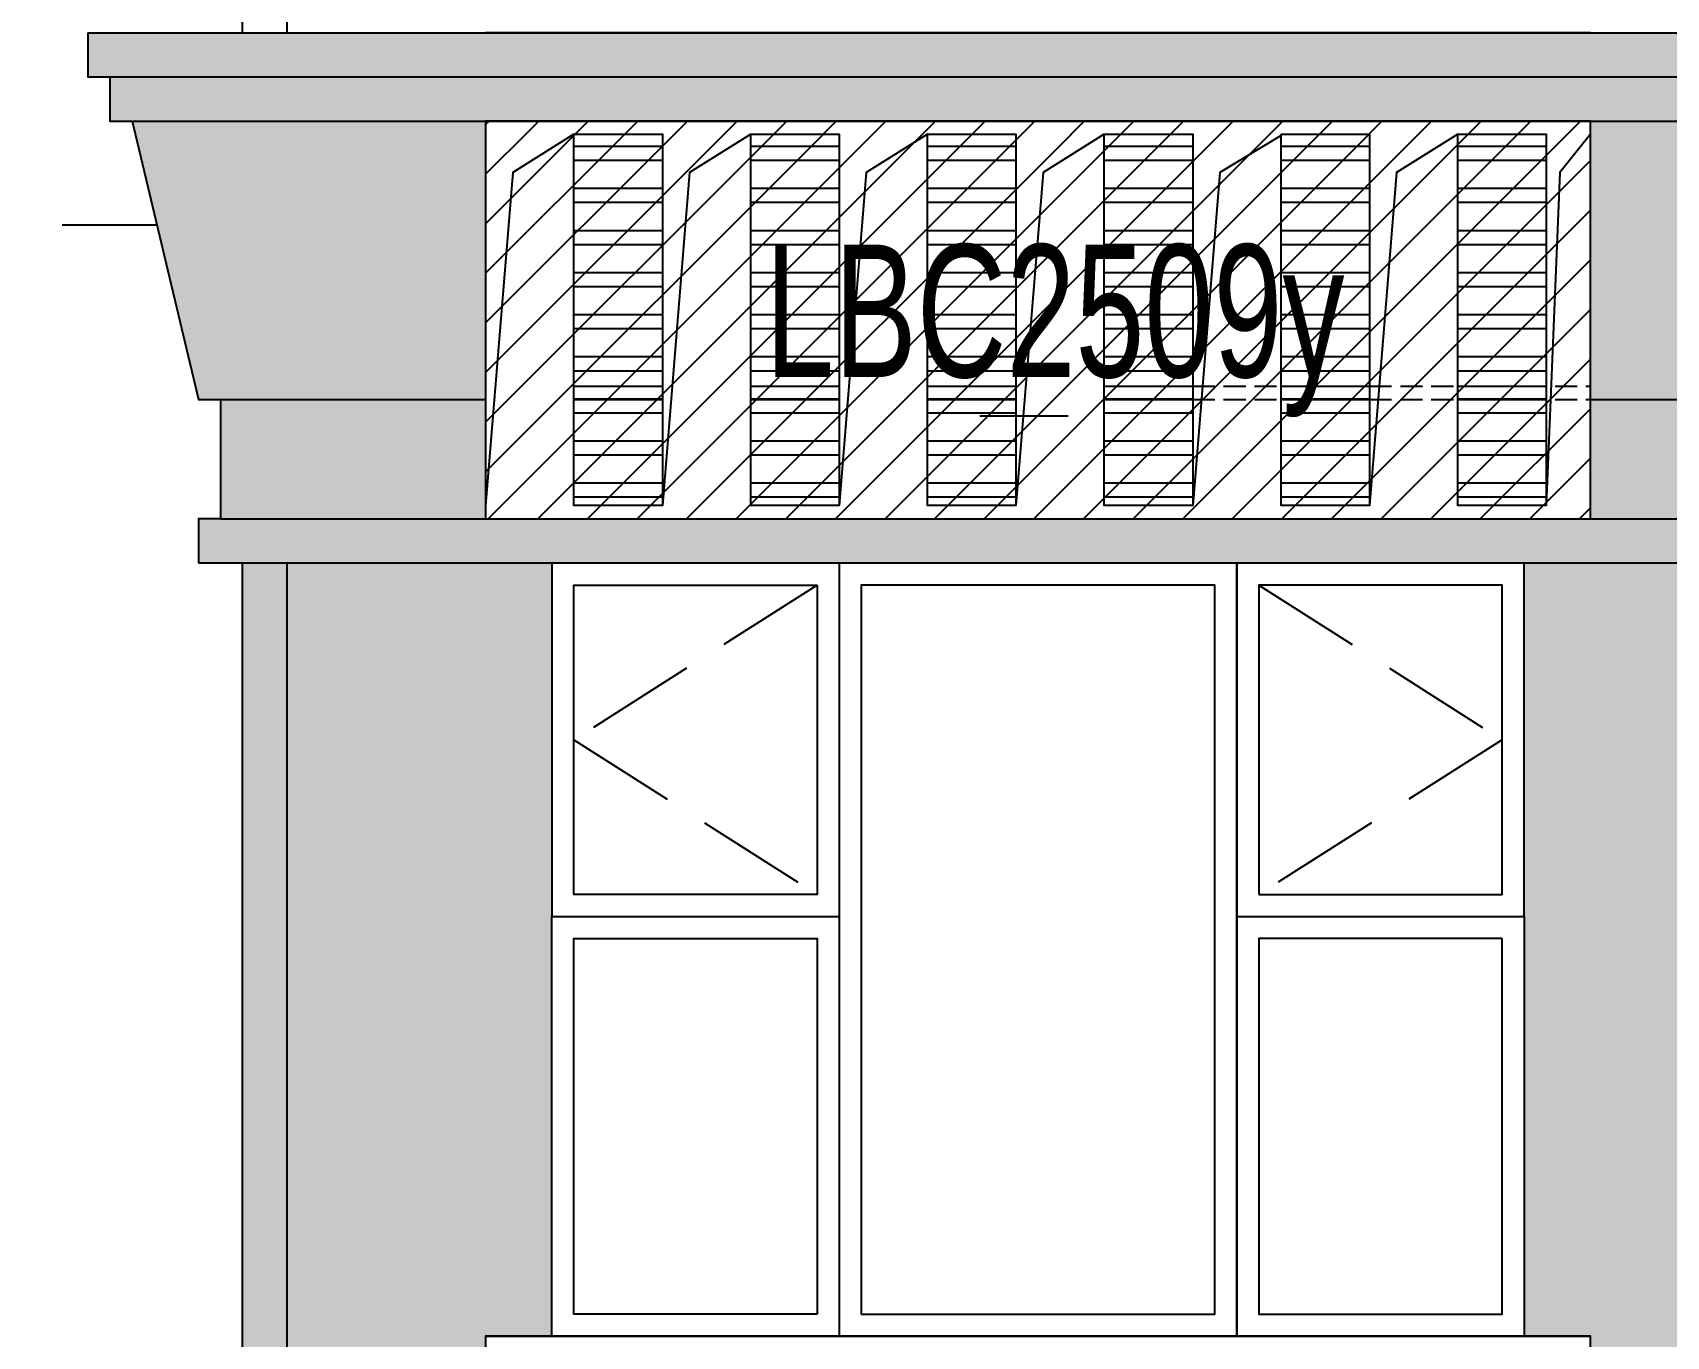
# Model space of a CAD drawing. Extents: x -12446 to 284554, y -295110 to 165007.
# Drawn here: x 57827 to 61523, y -252019 to -249069 of the extents above; entities that cross this region are included whole.
import ezdxf
from ezdxf.enums import TextEntityAlignment as Align

# ---------------------------------------------------------------- set-up
doc = ezdxf.new("R2010")
doc.units = 0
doc.header["$LTSCALE"] = 1000
for name, pattern in [('AX-14-E$0$AX-85-M02$0$DASH', [0.35, 0.25, -0.1]), ('AX-14-E$0$DASH', [0.35, 0.25, -0.1]), ('AX-14-E$0$DOTE', [2.42, 2, -0.2, 0.02, -0.2])]:
    doc.linetypes.add(name, pattern=pattern)
doc.layers.get('0').update_dxf_attribs({"linetype": 'CONTINUOUS'})
doc.layers.get('Defpoints').update_dxf_attribs({"linetype": 'CONTINUOUS'})
for name, color, linetype in [('A-Anno-Note', 241, 'CONTINUOUS'), ('AX-14-comp-tc$0$AX-T-LMCZ-Z$1$AX-13-E01-E03$0$家具与填充', 251, 'CONTINUOUS'), ('AX-14-E$0$A-Detl-Fine', 152, 'CONTINUOUS'), ('AX-14-E$0$A-Detl-Medm', 40, 'CONTINUOUS'), ('AX-14-E$0$A-Detl-Patt', 8, 'CONTINUOUS'), ('AX-14-E$0$A-Detl-Thin', 131, 'CONTINUOUS'), ('AX-14-E$0$A-Wind-Iden', 11, 'CONTINUOUS')]:
    doc.layers.add(name, color=color, linetype=linetype)
doc.layers.add('AX-14-E$0$A-Grid', color=222, linetype='AX-14-E$0$DOTE', plot=False)
doc.styles.add('AX-14-E$0$_TCH_DIM', font='JZFZ_ENA', dxfattribs={"width": 0.7, "bigfont": 'JZFZ_CNB'})
pattern_1 = [(180, (-143461.3, -158203.84), (-7e-15, -95.25), []), (180, (-143493.05, -158172.09), (-7e-15, -95.25), [])]

# ---------------------------------------------------------------- blocks, each defined once
blk = doc.blocks.new('AX-14-E$0$A$C1980769A')
at = {"layer": 'AX-14-E$0$A-Detl-Patt'}
h = blk.add_hatch(dxfattribs=at)
h.set_pattern_fill('STEEL', color=256, scale=50, angle=135)
h.set_pattern_definition([(180, (-13688.06, -342499.556), (-7e-15, -79.375), []), (180, (-13716.125, -342527.62), (-7e-15, -79.375), [])])
h.paths.add_polyline_path([(650, 1050), (650, 150), (1775, 150), (1775, 1050)])
h = blk.add_hatch(dxfattribs=at)
h.set_pattern_fill('STEEL', color=256, scale=50, angle=135)
h.set_pattern_definition([(180, (-12613.06, -342499.556), (-7e-15, -79.375), []), (180, (-12641.125, -342527.62), (-7e-15, -79.375), [])])
h.paths.add_polyline_path([(1825, 1050), (1825, 150), (2950, 150), (2950, 1050)])
at = {"layer": 'AX-14-E$0$A-Detl-Fine'}
for points in [[(600, 100), (3000, 100), (3000, 1100), (600, 1100)], [(2950, 1050), (650, 1050), (650, 150), (2950, 150)], [(1825, 1050), (1775, 1050), (1775, 150), (1825, 150)]]:
    blk.add_lwpolyline(points, close=True, dxfattribs=at)
at = {"layer": 'AX-14-E$0$A-Detl-Thin'}
for p, q in [((0, 765), (0, 3715)), ((550, 1200), (3050, 1200)), ((550, 1100), (3050, 1100)), ((550, 1100), (600, 1100)), ((600, 1100), (600, 100)), ((3000, 1100), (3000, 100)), ((550, 100), (3050, 100)), ((550, 0), (3050, 0))]:
    blk.add_line(p, q, dxfattribs=at)
blk.add_lwpolyline([(550, 1100), (3050, 1100), (3050, 1200), (550, 1200)], close=True, dxfattribs=at)
blk.add_lwpolyline([(3000, 100), (550, 100), (550, 0), (3050, 0), (3050, 100), (3000, 100)], dxfattribs=at)
blk = doc.blocks.new('AX-14-E$0$ahaeryewhraegew')
at = {"layer": 'AX-14-E$0$A-Detl-Fine'}
for points in [[(145461.3, 104487.6), (145461.3, 103787.6), (144911.3, 103787.6), (144911.3, 104487.6), (145461.3, 104487.6)], [(145561.3, 102837.6), (146361.3, 102837.6), (146361.3, 104487.6), (145561.3, 104487.6), (145561.3, 102837.6)]]:
    blk.add_lwpolyline(points, dxfattribs=at)
for points in [[(146461.3, 103787.6), (147011.3, 103787.6), (147011.3, 104487.6), (146461.3, 104487.6)], [(145461.3, 102837.6), (144911.3, 102837.6), (144911.3, 103687.6), (145461.3, 103687.6)], [(147011.3, 103687.6), (146461.3, 103687.6), (146461.3, 102837.6), (147011.3, 102837.6)]]:
    blk.add_lwpolyline(points, close=True, dxfattribs=at)
at = {"layer": 'AX-14-E$0$A-Detl-Patt', "linetype": 'AX-14-E$0$AX-85-M02$0$DASH'}
for points in [[(145461.3, 104487.6), (144911.3, 104137.6), (145461.3, 103787.6)], [(146461.3, 104487.6), (147011.3, 104137.6), (146461.3, 103787.6)]]:
    blk.add_lwpolyline(points, dxfattribs=at)
at = {"layer": 'AX-14-E$0$A-Detl-Thin'}
for p, q in [((144161.3, 102352.6), (144161.3, 105302.6)), ((144861.3, 104537.6), (147061.3, 104537.6)), ((144711.3, 102787.6), (147211.3, 102787.6))]:
    blk.add_line(p, q, dxfattribs=at)
for points in [[(145511.3, 104537.6), (144861.3, 104537.6), (144861.3, 103737.6), (145511.3, 103737.6)], [(146411.3, 103737.6), (146411.3, 104537.6), (145511.3, 104537.6)], [(145511.3, 104537.6), (145511.3, 102787.6)], [(144861.3, 102937.6), (144861.3, 103737.6), (145511.3, 103737.6)], [(146411.3, 103737.6), (147061.3, 103737.6), (147061.3, 102787.6), (144861.3, 102787.6), (144861.3, 103737.6)], [(144861.3, 103737.6), (145511.3, 103737.6)], [(146411.3, 103737.6), (147061.3, 103737.6)]]:
    blk.add_lwpolyline(points, dxfattribs=at)
for points in [[(146411.3, 103737.6), (147061.3, 103737.6), (147061.3, 104537.6), (146411.3, 104537.6)], [(146411.3, 103737.6), (146411.3, 102787.6)], [(144711.3, 102687.6), (147211.3, 102687.6), (147211.3, 102787.6), (144711.3, 102787.6)]]:
    blk.add_lwpolyline(points, close=True, dxfattribs=at)
blk = doc.blocks.new('AX-14-comp-tc')
at = {"layer": 'AX-14-comp-tc$0$AX-T-LMCZ-Z$1$AX-13-E01-E03$0$家具与填充'}
h = blk.add_hatch(dxfattribs=at)
h.set_pattern_fill('AR-SAND', color=256, scale=24)
h.set_pattern_definition([(37.5, (-86013.83, -414895.72), (-1.920038, 58.729588), [0, -46.3296, 0, -51.816, 0, -49.53]), (7.5, (-86013.83, -414895.72), (53.942794, 86.019012), [0, -24.9936, 0, -41.7576, 0, -16.002]), (327.5, (-86051.32, -414895.72), (94.919084, 0.172462), [0, -15.24, 0, -54.864, 0, -71.628]), (317.5, (-86051.32, -414895.72), (91.626774, 26.75152), [0, -7.62, 0, -35.9664, 0, -41.148])])
h.paths.add_polyline_path([(57797.5, -255491.9), (57797.5, -255591.9), (57847.5, -255591.9), (57847.5, -255691.9), (57897.5, -255691.9), (58047.5, -256321.9), (58097.5, -256321.9), (58097.5, -256591.9), (58047.5, -256591.9), (58047.5, -256691.9), (61547.5, -256691.9), (61547.5, -256371.9), (69397.5, -256371.3), (69397.5, -256061.9), (69347.5, -256061.9), (69347.5, -255926.9), (69447.5, -255926.9), (69447.5, -255826.9), (69267.6, -255826.9), (69267.6, -255776.9), (65447.5, -255776.9), (65447.5, -255491.9)])
h.paths.add_polyline_path([(58697.5, -255691.9), (61197.5, -255691.9), (61197.5, -256591.9), (58697.5, -256591.9)], flags=16)
h = blk.add_hatch(dxfattribs=at)
h.set_pattern_fill('AR-SAND', color=256, scale=24)
h.set_pattern_definition([(37.5, (-86013.83, -414895.72), (-1.920038, 58.729588), [0, -46.3296, 0, -51.816, 0, -49.53]), (7.5, (-86013.83, -414895.72), (53.942794, 86.019012), [0, -24.9936, 0, -41.7576, 0, -16.002]), (327.5, (-86051.32, -414895.72), (94.919084, 0.172462), [0, -15.24, 0, -54.864, 0, -71.628]), (317.5, (-86051.32, -414895.72), (91.626774, 26.75152), [0, -7.62, 0, -35.9664, 0, -41.148])])
h.paths.add_polyline_path([(61047.5, -256691.9), (61747.8, -256691.9), (61747.8, -257773.9), (61668.7, -257773.9), (61667.5, -258731.9), (61627.5, -258731.9), (61627.5, -258776.9), (61447.5, -258776.9), (61447.5, -258876.9), (61547.5, -258876.9), (61547.5, -259011.9), (61497.5, -259011.9), (61497.5, -259321.9), (61747.8, -259321.9), (61747.8, -260723.9), (61668.7, -260723.9), (61667.5, -261681.9), (61627.5, -261681.9), (61627.5, -261726.9), (61447.5, -261726.9), (61447.5, -261826.9), (61547.5, -261826.9), (61547.5, -261961.9), (61497.5, -261961.9), (61497.5, -262271.9), (61747.8, -262271.9), (61747.8, -263673.9), (61668.7, -263673.9), (61667.5, -264631.9), (61627.5, -264631.9), (61627.5, -264676.9), (61447.5, -264676.9), (61447.5, -264776.9), (61547.5, -264776.9), (61547.5, -264911.9), (61497.5, -264911.9), (61497.5, -265221.9), (69347.5, -265221.9), (69347.5, -268241.9), (69227.5, -268241.9), (69227.5, -267573.9), (68747.5, -267573.9), (68747.5, -265221.9), (66047.5, -265221.9), (66047.5, -267576.9), (65047.5, -267576.9), (65047.5, -265221.9), (62147.5, -265221.9), (62147.5, -267576.9), (61669.1, -267573.9), (61669.1, -268241.9), (61047.5, -268241.9), (61047.5, -265541.9), (61197.5, -265541.9), (61197.5, -265441.9), (61147.5, -265441.9), (61147.5, -264441.9), (61197.5, -264441.9), (61197.5, -264341.9), (61047.5, -264341.9), (61047.5, -262591.9), (61197.5, -262591.9), (61197.5, -262491.9), (61147.5, -262491.9), (61147.5, -261491.9), (61197.5, -261491.9), (61197.5, -261391.9), (61047.5, -261391.9), (61047.5, -259641.9), (61197.5, -259641.9), (61197.5, -259541.9), (61147.5, -259541.9), (61147.5, -258541.9), (61197.5, -258541.9), (61197.5, -258441.9), (61047.5, -258441.9)])
h.paths.add_polyline_path([(58847.5, -256691.9), (58147.5, -256691.9), (58147.5, -268241.9), (58847.5, -268241.9), (58847.5, -265541.9), (58697.5, -265541.9), (58697.5, -265441.9), (58747.5, -265441.9), (58747.5, -264441.9), (58697.5, -264441.9), (58697.5, -264341.9), (58847.5, -264341.9), (58847.5, -262591.9), (58697.5, -262591.9), (58697.5, -262491.9), (58747.5, -262491.9), (58747.5, -261491.9), (58697.5, -261491.9), (58697.5, -261391.9), (58847.5, -261391.9), (58847.5, -259641.9), (58697.5, -259641.9), (58697.5, -259541.9), (58747.5, -259541.9), (58747.5, -258541.9), (58697.5, -258541.9), (58697.5, -258441.9), (58847.5, -258441.9)])
h.paths.add_polyline_path([(56748.8, -268241.9), (58148.8, -268241.9), (58148.8, -266776.9), (56748.8, -266776.9)])
h.paths.add_polyline_path([(56648.8, -266776.9), (58148.8, -266776.9), (58148.8, -266676.9), (56648.8, -266676.9)])
blk = doc.blocks.new('AX-14-E$0$JB-WIDR-TAG')
at = {"layer": 'Defpoints'}
blk.add_line((-1.694, -2.375), (0.306, -2.375), dxfattribs=at)
at = {"style": 'AX-14-E$0$_TCH_DIM', "width": 0.7}
blk.add_attdef('WD_TAG', text='', height=3, dxfattribs=at).set_placement((0, 0), align=Align.MIDDLE_CENTER)
blk = doc.blocks.new('AX-14-E$0$wegwgewhrejsr')
at = {"layer": 'AX-14-E$0$A-Wind-Iden', "xscale": 100, "yscale": 100, "zscale": 100, "rotation": 3.415094585006376e-08}
blk.add_blockref('AX-14-E$0$JB-WIDR-TAG', (145999.2, 158774.5), dxfattribs=at).add_auto_attribs({'WD_TAG': 'LBC2509y'})
blk = doc.blocks.new('AX-14-E$0$A$C47624217')
at = {"layer": 'AX-14-E$0$A-Detl-Patt', "ltscale": 0.2}
blk.add_line((1250, 970), (3750, 970), dxfattribs=at)
at = {"layer": 'AX-14-E$0$A-Detl-Patt', "linetype": 'AX-14-E$0$DASH', "ltscale": 0.2}
for p, q in [((1250, 400), (1450, 400)), ((1250, 370), (1450, 370)), ((1650, 400), (1850, 400)), ((1650, 370), (1850, 370)), ((2050, 400), (2250, 400)), ((2050, 370), (2250, 370)), ((2450, 400), (2650, 400)), ((2450, 370), (2650, 370))]:
    blk.add_line(p, q, dxfattribs=at)
at = {"layer": 'AX-14-E$0$A-Detl-Patt'}
blk.add_line((1250, 130), (3750, 130), dxfattribs=at)
blk.add_wipeout([(350, 1200), (350, 1100), (400, 1100), (400, 1000), (450, 1000), (600, 370), (650, 370), (650, 100), (600, 100), (600, 0), (4100, 0), (4100, 320), (7950, 320), (7950, 630), (8000, 630), (8000, 765), (7900, 765), (7900, 865), (8000, 865), (8000, 1200)]).dxf.layer = 'AX-14-E$0$A-Detl-Medm'
at = {"layer": 'AX-14-E$0$A-Detl-Medm'}
for p, q in [((350, 1200), (8000, 1200)), ((400, 1100), (8000, 1100)), ((450, 1000), (8000, 1000)), ((650, 370), (4100, 370)), ((650, 100), (4100, 100)), ((600, 0), (4100, 0))]:
    blk.add_line(p, q, dxfattribs=at)
blk.add_lwpolyline([(350, 1200), (350, 1100), (400, 1100), (400, 1000), (450, 1000), (600, 370), (650, 370), (650, 100), (600, 100), (600, 0)], dxfattribs=at)
blk.add_wipeout([(3750, 970), (1250, 970), (1250, 100), (3750, 100)]).dxf.layer = 'AX-14-E$0$A-Detl-Thin'
at = {"layer": 'AX-14-E$0$A-Detl-Patt'}
h = blk.add_hatch(dxfattribs=at)
h.set_pattern_fill('ANSI31', color=256, scale=50)
h.set_pattern_definition([(45, (-140923.08, -158203.84), (-56.1266, 56.1266), [])])
h.paths.add_polyline_path([(3750, 1000), (1250, 1000), (1250, 100), (3750, 100)])
h = blk.add_hatch(dxfattribs=at)
h.set_pattern_fill('ANSI32', color=256, scale=20, angle=135)
h.set_pattern_definition(pattern_1)
h.paths.add_polyline_path([(1450, 970), (1650, 970), (1650, 130), (1450, 130)])
h = blk.add_hatch(dxfattribs=at)
h.set_pattern_fill('ANSI32', color=256, scale=20, angle=135)
h.set_pattern_definition(pattern_1)
h.paths.add_polyline_path([(1850, 970), (2050, 970), (2050, 130), (1850, 130)])
h = blk.add_hatch(dxfattribs=at)
h.set_pattern_fill('ANSI32', color=256, scale=20, angle=135)
h.set_pattern_definition(pattern_1)
h.paths.add_polyline_path([(2250, 970), (2450, 970), (2450, 130), (2250, 130)])
h = blk.add_hatch(dxfattribs=at)
h.set_pattern_fill('ANSI32', color=256, scale=20, angle=135)
h.set_pattern_definition(pattern_1)
h.paths.add_polyline_path([(2650, 970), (2850, 970), (2850, 130), (2650, 130)])
h = blk.add_hatch(dxfattribs=at)
h.set_pattern_fill('ANSI32', color=256, scale=20, angle=135)
h.set_pattern_definition(pattern_1)
h.paths.add_polyline_path([(3050, 970), (3250, 970), (3250, 130), (3050, 130)])
h = blk.add_hatch(dxfattribs=at)
h.set_pattern_fill('ANSI32', color=256, scale=20, angle=135)
h.set_pattern_definition(pattern_1)
h.paths.add_polyline_path([(3450, 970), (3650, 970), (3650, 130), (3450, 130)])
at = {"layer": 'AX-14-E$0$A-Detl-Fine'}
for points in [[(1450, 970), (1311.5, 883.7), (1250, 130)], [(1850, 970), (1711.5, 883.7), (1650, 130)], [(2250, 970), (2111.5, 883.7), (2050, 130)], [(2650, 970), (2511.5, 883.7), (2450, 130)], [(3050, 967), (2911.5, 883.7), (2850, 130)], [(3450, 970), (3311.5, 883.7), (3250, 130)], [(3750, 970), (3680.8, 883.7), (3650, 130)]]:
    blk.add_lwpolyline(points, dxfattribs=at)
for points in [[(1450, 970), (1650, 970), (1650, 130), (1450, 130)], [(1850, 970), (2050, 970), (2050, 130), (1850, 130)], [(2250, 970), (2450, 970), (2450, 130), (2250, 130)], [(2650, 970), (2850, 970), (2850, 130), (2650, 130)], [(3050, 970), (3250, 970), (3250, 130), (3050, 130)], [(3450, 970), (3650, 970), (3650, 130), (3450, 130)]]:
    blk.add_lwpolyline(points, close=True, dxfattribs=at)
at = {"layer": 'AX-14-E$0$A-Detl-Patt', "ltscale": 0.2}
for p, q in [((1450, 400), (1650, 400)), ((1450, 370), (1650, 370)), ((1850, 400), (2050, 400)), ((1850, 370), (2050, 370)), ((2250, 400), (2450, 400)), ((2250, 370), (2450, 370)), ((2650, 400), (2850, 400)), ((2650, 370), (2850, 370)), ((3050, 400), (3250, 400)), ((3050, 370), (3250, 370)), ((3450, 400), (3650, 400)), ((3450, 370), (3650, 370)), ((1250, 100), (3750, 100))]:
    blk.add_line(p, q, dxfattribs=at)
at = {"layer": 'AX-14-E$0$A-Detl-Patt', "linetype": 'AX-14-E$0$DASH', "ltscale": 0.2}
for p, q in [((2850, 400), (3050, 400)), ((2850, 370), (3050, 370)), ((3250, 400), (3750, 400)), ((3250, 370), (3750, 370))]:
    blk.add_line(p, q, dxfattribs=at)
at = {"layer": 'AX-14-E$0$A-Detl-Patt', "ltscale": 0.2}
blk.add_lwpolyline([(3750, 1000), (1250, 1000), (1250, 100), (3750, 100)], close=True, dxfattribs=at)
blk = doc.blocks.new('AX-14-E')
at = {"layer": 'AX-14-E$0$A-Grid'}
blk.add_line((58401.6, -199253.6), (58401.6, -263482.7), dxfattribs=at)
at = {"layer": 'AX-14-E$0$A-Detl-Thin'}
blk.add_blockref('AX-14-E$0$A$C1980769A', (58301.6, -250269.4), dxfattribs=at)
blk.add_blockref('AX-14-E$0$ahaeryewhraegew', (-85859.7, -354807), dxfattribs=at)
at = {"layer": 'AX-14-E$0$A-Grid'}
blk.add_line((55473.5, -249504.4), (94520.7, -249504.4), dxfattribs=at)
at = {"layer": 'AX-14-E$0$A-Detl-Thin'}
blk.add_blockref('AX-14-E$0$A$C47624217', (57601.6, -250269.4), dxfattribs=at)
for name, p in [('AX-14-comp-tc', (152.8, 6422.5)), ('AX-14-E$0$wegwgewhrejsr', (-85859.7, -408473.3))]:
    blk.add_blockref(name, p, dxfattribs=at)

msp = doc.modelspace()

# ---------------------------------------------------------------- block references
at = {"layer": 'A-Anno-Note'}
msp.add_blockref('AX-14-E', (0, 0), dxfattribs=at)

doc.saveas('drawing.dxf')
